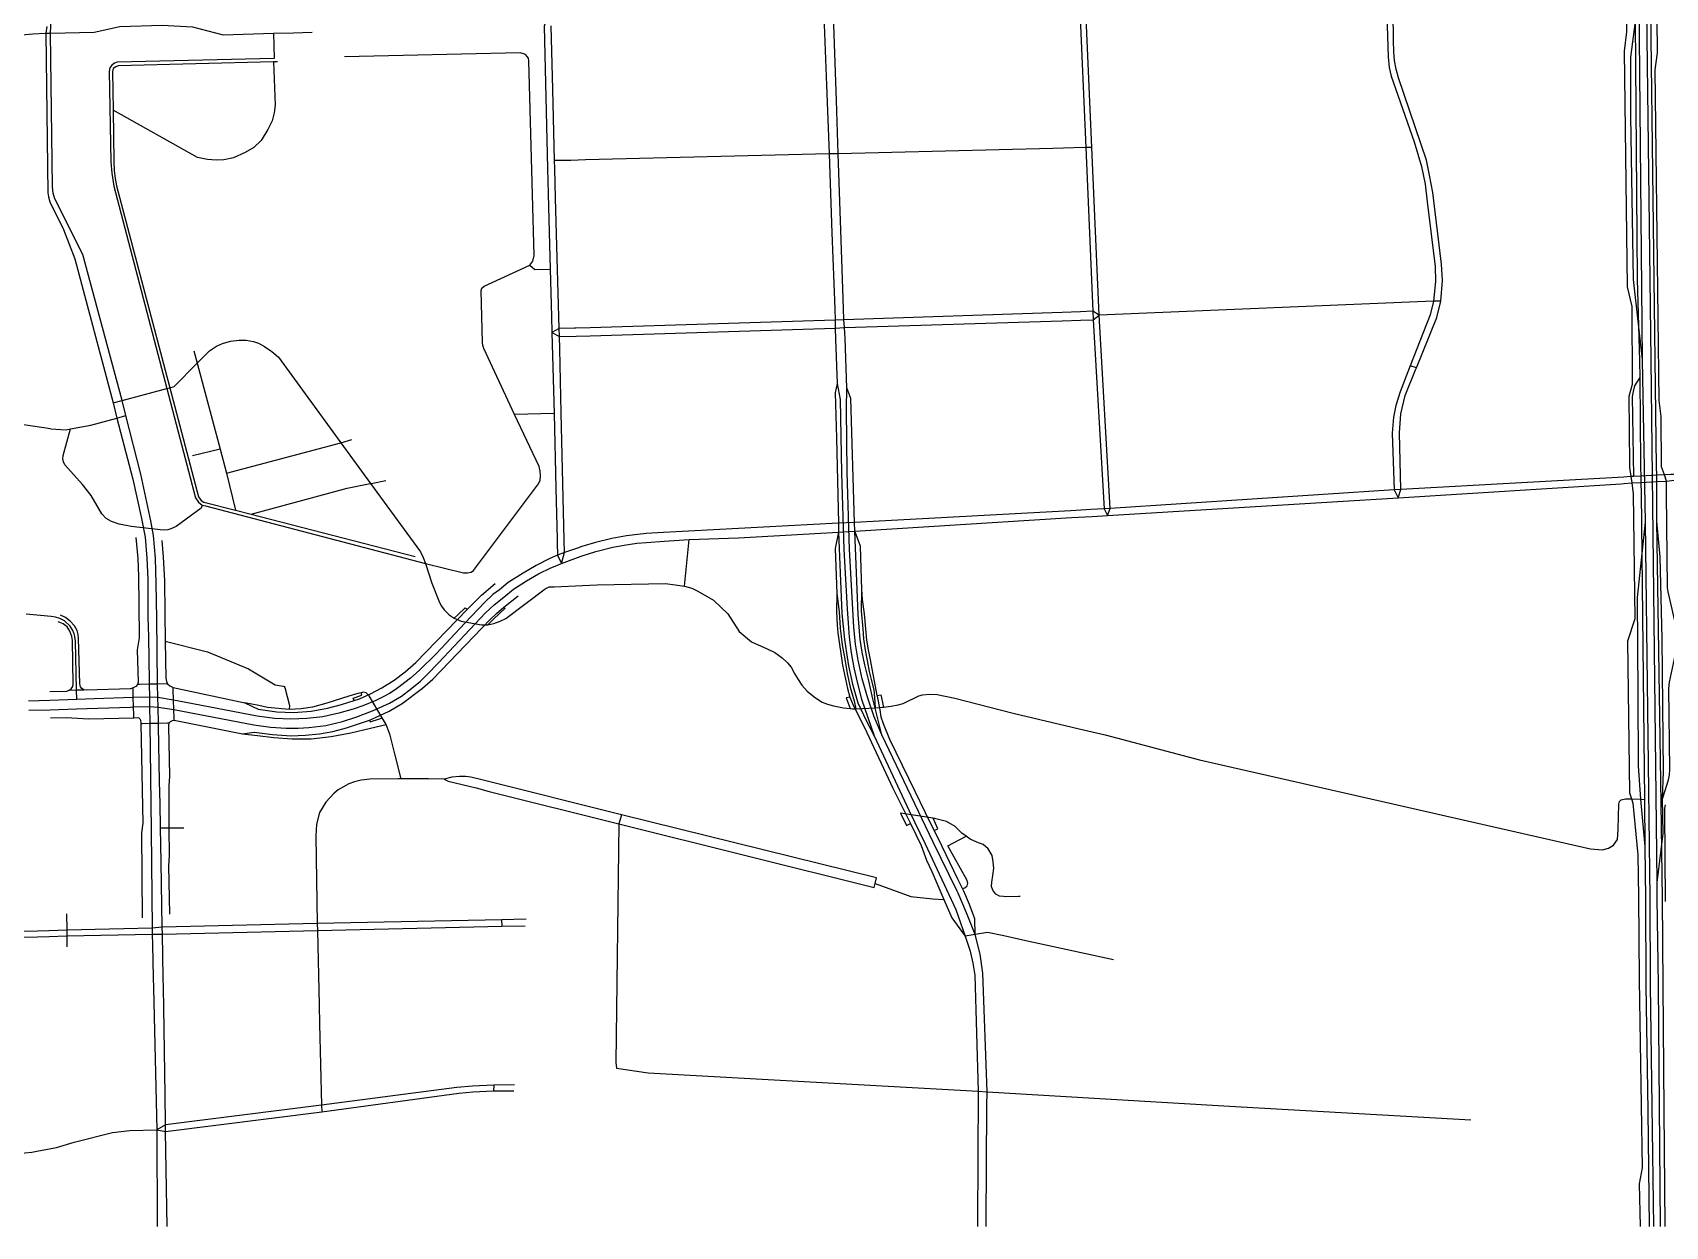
# Model space of a CAD drawing. Header units: inches. Extents: x 13438770 to 13446250, y 3670993 to 3675493.
# Drawn here: x 13440654 to 13443629, y 3670993 to 3673168 of the extents above; entities that cross this region are included whole.
import ezdxf

# ---------------------------------------------------------------- set-up
doc = ezdxf.new("R2010")
doc.units = ezdxf.units.IN
doc.header["$MEASUREMENT"] = 0

msp = doc.modelspace()

# ---------------------------------------------------------------- linework, layer by layer
for points in [[(13443403, 3675493.4), (13443461, 3675114), (13443518.5, 3674754.4), (13443540.5, 3674619.9), (13443554, 3674520.5), (13443558.6, 3674482), (13443563, 3674426.8), (13443565.8, 3674369.6), (13443567.5, 3674297.6), (13443570.9, 3674044), (13443579.3, 3673356.1), (13443586.8, 3672572.3), (13443592.2, 3672276.4), (13443600.6, 3671591.5), (13443601.5, 3671432.6), (13443607.1, 3670993.4)], [(13443620.4, 3670993.4), (13443616.3, 3671433.7), (13443613.9, 3671590.7), (13443614.1, 3671620.2), (13443603, 3672571.7), (13443593.6, 3673355.9), (13443587.3, 3673902.5), (13443585.5, 3674044.6), (13443582.7, 3674299.8), (13443580.9, 3674370.1), (13443577.6, 3674428), (13443573.2, 3674483.2), (13443568.7, 3674522), (13443554.4, 3674621.4), (13443486.7, 3675053.6), (13443418.3, 3675493.4)], [(13443556.3, 3673324.8), (13443556.4, 3673322), (13443556.8, 3673300.2), (13443557.2, 3673283.5), (13443557.3, 3673260.7), (13443558.4, 3673170), (13443554.2, 3673134.5), (13443559.7, 3672705.6), (13443567.7, 3672669.3), (13443568.5, 3672527.1), (13443562.6, 3672505.6), (13443563.8, 3672381.7), (13443563.9, 3672376.3), (13443565.8, 3672359.5), (13443567.8, 3672347.9), (13443570.4, 3672328.1), (13443573.1, 3672100.4), (13443560.2, 3672059.8), (13443563.8, 3671783.4), (13443567.3, 3671772.1), (13443570, 3671764.5), (13443578.9, 3671670.4), (13443579.9, 3671593.6)], [(13443631.1, 3672351.5), (13443627.3, 3672362.7), (13443622.1, 3672377.5), (13443621.3, 3672468.8), (13443617.6, 3672498.3), (13443610.4, 3673100.6), (13443614.4, 3673131.9), (13443613.2, 3673256.9), (13443613.3, 3673262.1), (13443613.2, 3673286.5), (13443613.3, 3673303.6), (13443614, 3673323.4), (13443614.1, 3673327.9)], [(13443572.6, 3673301.1), (13443573, 3673284.6), (13443573.2, 3673262), (13443573.7, 3673188.9), (13443577.8, 3672719.5), (13443581.9, 3672570.6), (13443582.2, 3672539.9)], [(13443613.5, 3672350.9), (13443613.2, 3672361.9), (13443613, 3672377.4), (13443602.2, 3673257.2), (13443602.2, 3673262.8), (13443601.9, 3673285.9)], [(13442559.1, 3673268.1), (13442560.6, 3673238.2), (13442561.4, 3673222.7), (13442572.9, 3672959), (13442585.9, 3672661), (13442586.7, 3672645.1), (13442606.7, 3672301), (13442612.4, 3672288.4)], [(13442612.4, 3672288.4), (13442617.6, 3672301.5), (13442597.6, 3672653.5), (13442584.2, 3672959.3), (13442572.7, 3673223.5), (13442571.4, 3673239), (13442570.1, 3673268.6)], [(13443120, 3673256.4), (13443124.2, 3673124.4), (13443126, 3673104.7), (13443129.2, 3673088.9), (13443171.4, 3672969.7), (13443184.9, 3672924.9), (13443191.1, 3672892.7), (13443195, 3672860.1), (13443209.4, 3672742.5), (13443210.5, 3672715.3), (13443206.4, 3672679.1), (13443200.6, 3672654.6), (13443164.3, 3672561.4), (13443163.1, 3672558.2), (13443145.8, 3672513.8), (13443137.7, 3672489), (13443133.8, 3672467.8), (13443131.5, 3672438.5), (13443134.8, 3672335.3), (13443142.4, 3672320.7)], [(13443133.7, 3673154), (13443132.5, 3673257.9)], [(13440686.7, 3673167.8), (13440687.4, 3673179.5), (13440688.4, 3673198.6)], [(13441592.1, 3673196.6), (13441586.2, 3673180.3), (13441592.1, 3672920.9), (13441593.4, 3672874.7)], [(13442095.8, 3673199.1), (13442100.6, 3673073)], [(13442118.6, 3673044.8), (13442113.2, 3673199.9)], [(13440654.6, 3673166.1), (13440678.1, 3673167.3), (13440686.7, 3673167.8)], [(13440680, 3673179.7), (13440678.1, 3673167.3), (13440682, 3672876.8), (13440683.1, 3672869.2), (13440685.5, 3672860.2), (13440710.3, 3672810.1), (13440731.2, 3672756.3), (13440800.9, 3672494.1), (13440807.4, 3672466.3), (13440836.8, 3672354.8), (13440852.8, 3672283.3)], [(13440686.7, 3673167.8), (13440766.5, 3673169.5), (13440813, 3673179.7), (13440890.5, 3673181.9), (13440945.3, 3673179.1), (13441001.6, 3673164.8), (13441093.3, 3673167.8), (13441129.6, 3673168.4), (13441163.6, 3673169.2)], [(13440869.3, 3672279), (13440851.4, 3672364.1), (13440824.2, 3672470.6), (13440817.2, 3672498.3), (13440745.4, 3672764.1), (13440694.8, 3672865.8), (13440691.9, 3672876.2), (13440690.3, 3672887.6), (13440686.7, 3673167.8)], [(13441093.3, 3673167.8), (13441094.2, 3673121.2), (13440808.5, 3673114.5), (13440803.4, 3673112.7), (13440798.7, 3673109.2), (13440795, 3673104.6), (13440793.6, 3673098.2), (13440797, 3672933.2), (13440798.3, 3672912.3), (13440802, 3672888.8), (13440898.5, 3672519.8), (13440919.2, 3672441.1), (13440951.1, 3672321.1), (13440956.2, 3672312.7), (13440963.1, 3672307.7), (13440969.4, 3672306.2), (13441370.3, 3672201.4), (13441439.3, 3672184.3), (13441446.6, 3672184), (13441453.2, 3672185.5), (13441457.5, 3672188.7), (13441575.9, 3672346.2), (13441578.7, 3672352.8), (13441579.3, 3672361.1), (13441578.7, 3672369.4), (13441577, 3672377.7), (13441532.1, 3672472.6), (13441476.3, 3672593.1), (13441474.6, 3672598.4), (13441474.1, 3672604.1), (13441471.4, 3672698.4), (13441472.8, 3672703), (13441476.7, 3672706.5), (13441559.9, 3672745), (13441565.8, 3672752.1), (13441568.1, 3672762.4), (13441558.6, 3673117.2), (13441557.4, 3673122), (13441555.4, 3673125.2), (13441552.3, 3673128.4), (13441548.6, 3673130.2), (13441542.7, 3673131.6), (13441222.2, 3673124.5)], [(13441601.8, 3673065), (13441599, 3673180.7)], [(13443573.7, 3673188.9), (13443565.2, 3673124.1), (13443565.2, 3673016.5)], [(13440621.6, 3673163.2), (13440654.6, 3673166.1)], [(13443146.8, 3672336.2), (13443144.8, 3672439.3), (13443147.3, 3672474), (13443155, 3672507.3), (13443173.9, 3672553.9), (13443175.3, 3672557.5), (13443212.7, 3672649.5), (13443219.7, 3672679.2), (13443223.2, 3672716.7), (13443221, 3672746.7), (13443205.3, 3672877.3), (13443199.2, 3672908.6), (13443193.6, 3672935.9), (13443142.8, 3673086.4), (13443138.6, 3673101.9), (13443135.5, 3673118), (13443134.1, 3673133.8), (13443133.7, 3673154)], [(13441100.2, 3673115.1), (13441093.3, 3673115.1), (13440810.2, 3673108.2), (13440805.6, 3673106.5), (13440800.9, 3673103.1), (13440799.6, 3673097.9), (13440800.8, 3673027.1), (13440802.3, 3672933.6), (13440802.9, 3672917.6), (13440804.7, 3672903), (13440807.2, 3672889.2), (13440904.3, 3672521.4), (13440956.7, 3672322.7), (13440961.2, 3672316.2), (13440966.1, 3672312.9), (13441023.8, 3672298.1), (13441052.5, 3672290.8), (13441351.3, 3672214.2)], [(13441093.3, 3673115.1), (13441096.1, 3673036.5), (13441094.6, 3673022.4), (13441090.9, 3673008.1), (13441083, 3672992), (13441070.9, 3672972), (13441057.3, 3672959.4), (13441041.7, 3672950.2), (13441020.3, 3672940.6), (13441002.9, 3672936.6), (13440988.9, 3672935.9), (13440972.7, 3672937.4), (13440954.6, 3672941), (13440800.8, 3673027.1)], [(13441605, 3672935.3), (13441601.8, 3673065)], [(13442100.6, 3673073), (13442105.4, 3672947.5), (13442110.6, 3672803.9)], [(13442126.8, 3672808.6), (13442122, 3672947.9), (13442118.6, 3673044.8)], [(13443565.2, 3673016.5), (13443570.5, 3672718.8), (13443586.8, 3672572.3)], [(13442552, 3672958.5), (13442513.2, 3672957.6)], [(13442584.2, 3672959.3), (13442572.9, 3672959), (13442552, 3672958.5)], [(13441634.7, 3672935.8), (13441605, 3672935.3)], [(13441606.9, 3672867.1), (13441605.4, 3672920.9), (13441605, 3672935.3)], [(13441661.6, 3672936.5), (13441634.7, 3672935.8)], [(13442513.2, 3672957.6), (13442122, 3672947.9), (13442105.4, 3672947.5), (13441661.6, 3672936.5)], [(13441593.4, 3672874.7), (13441596, 3672781.7)], [(13441610, 3672757.9), (13441606.9, 3672867.1)], [(13441596, 3672781.7), (13441597.3, 3672737.8)], [(13442110.6, 3672803.9), (13442115.7, 3672665), (13442116.4, 3672644.7)], [(13442133.6, 3672631.1), (13442132.4, 3672645.1), (13442131.8, 3672665.6), (13442126.8, 3672808.6)], [(13441614, 3672614.7), (13441613.6, 3672629.5), (13441610, 3672757.9)], [(13441559.9, 3672745), (13441569.4, 3672737.2), (13441597.3, 3672737.8)], [(13441597.3, 3672737.8), (13441599.7, 3672651.1), (13441600.5, 3672622.2)], [(13442597.6, 3672653.5), (13442585.9, 3672661), (13442563.6, 3672660)], [(13443219.7, 3672679.2), (13443206.4, 3672679.1), (13442597.6, 3672653.5)], [(13442530, 3672658.7), (13442132.4, 3672645.1), (13442116.4, 3672644.7), (13441669.9, 3672630.7)], [(13441670.3, 3672615.9), (13442116.7, 3672630), (13442133.6, 3672631.1), (13442530.2, 3672643.1)], [(13442116.4, 3672644.7), (13442116.7, 3672630), (13442117.2, 3672609.8), (13442120.1, 3672529.2)], [(13442137.7, 3672521.4), (13442134.4, 3672611.4), (13442133.6, 3672631.1)], [(13442563.6, 3672660), (13442530, 3672658.7)], [(13442530.2, 3672643.1), (13442563.7, 3672644.3)], [(13442563.7, 3672644.3), (13442586.7, 3672645.1), (13442597.6, 3672653.5)], [(13440800.9, 3672494.1), (13440817.2, 3672498.3), (13440898.5, 3672519.8), (13440904.3, 3672521.4), (13440912.3, 3672523.5), (13440954.1, 3672566.2), (13440976.4, 3672589), (13440989, 3672597.3), (13441000.2, 3672602.3), (13441014.7, 3672606.2), (13441030, 3672608), (13441043.1, 3672607.9), (13441056.5, 3672605.9), (13441065.7, 3672602.6), (13441076.9, 3672596.5), (13441089.9, 3672587.8), (13441101.9, 3672577.4), (13441216, 3672421.1), (13441270.1, 3672347), (13441361.1, 3672222.5), (13441365.5, 3672212.2), (13441370.3, 3672201.4), (13441381.8, 3672165.1), (13441395.3, 3672130.4), (13441399.2, 3672123.4), (13441404, 3672116.5), (13441413.3, 3672107.4), (13441422.3, 3672101.4), (13441435.1, 3672096.2), (13441472, 3672089.7), (13441483.5, 3672089.7), (13441494.8, 3672091.7), (13441506.2, 3672095.9), (13441516.1, 3672100.7), (13441587.9, 3672155.1), (13441595.4, 3672158.4), (13441604.6, 3672158.9), (13441656.3, 3672161.3)], [(13441643.9, 3672630.2), (13441641.3, 3672630.1), (13441613.6, 3672629.5), (13441600.5, 3672622.2)], [(13441600.5, 3672622.2), (13441604.2, 3672474.8)], [(13441600.5, 3672622.2), (13441614, 3672614.7), (13441644.6, 3672615.3)], [(13441617.2, 3672475.7), (13441614.5, 3672592.1), (13441614, 3672614.7)], [(13441669.9, 3672630.7), (13441643.9, 3672630.2)], [(13441644.6, 3672615.3), (13441670.3, 3672615.9)], [(13440948, 3672588.5), (13440954.1, 3672566.2), (13440995.8, 3672409.3), (13441007.5, 3672365.6), (13441023.8, 3672298.1)], [(13443175.3, 3672557.5), (13443164.3, 3672561.4)], [(13442120.1, 3672529.2), (13442116.5, 3672511.9), (13442118.6, 3672429.6)], [(13442120.1, 3672529.2), (13442125.7, 3672499.8), (13442127.8, 3672366.4)], [(13442138, 3672367.6), (13442136.8, 3672482.5), (13442137.7, 3672521.4)], [(13442152.4, 3672259.9), (13442151.7, 3672275.8), (13442144.8, 3672501.9), (13442137.7, 3672521.4)], [(13443582.2, 3672539.9), (13443573, 3672525), (13443570.2, 3672514.8), (13443568.4, 3672505.7), (13443571.1, 3672360)], [(13443582.2, 3672539.9), (13443583.9, 3672382.1), (13443583.9, 3672375.9), (13443584.1, 3672360.5), (13443584.6, 3672348.9), (13443584.8, 3672328.6), (13443591.1, 3671771.4), (13443591.6, 3671685.6), (13443592.7, 3671590)], [(13440686.9, 3672446.8), (13440625.3, 3672455.6)], [(13440686.9, 3672446.8), (13440715.4, 3672444.6), (13440723.4, 3672446.8), (13440760.1, 3672453), (13440807.4, 3672466.3), (13440824.2, 3672470.6)], [(13441604.2, 3672474.8), (13441532.1, 3672472.6)], [(13441604.2, 3672474.8), (13441607.6, 3672338.4)], [(13441618, 3672201.2), (13441623.2, 3672221.3), (13441622.7, 3672244.3), (13441617.2, 3672475.7)], [(13440963.1, 3672307.7), (13440961.1, 3672302.2), (13440915.7, 3672268.4), (13440906.2, 3672264.5), (13440900.3, 3672262.6), (13440891.9, 3672262), (13440833.9, 3672268.9), (13440812.2, 3672272.9), (13440798.1, 3672277.5), (13440788.4, 3672283.5), (13440780.1, 3672291.9), (13440760.8, 3672325), (13440744.9, 3672345.4), (13440713.2, 3672381), (13440710.4, 3672386.7), (13440709.5, 3672392.2), (13440709.8, 3672397.9), (13440723.4, 3672446.8)], [(13441007.5, 3672365.6), (13441216, 3672421.1), (13441235.7, 3672427.1)], [(13442118.6, 3672429.6), (13442122.4, 3672274.8)], [(13440995.8, 3672409.3), (13440945.6, 3672397.1)], [(13442127.8, 3672366.4), (13442132.3, 3672227), (13442138.2, 3672118.4), (13442140.2, 3672092.7), (13442142.2, 3672067), (13442145.7, 3672038.7), (13442150.6, 3672010.9), (13442157.2, 3671982.8), (13442164.7, 3671954.2), (13442187.2, 3671887.2)], [(13442201.7, 3671889), (13442187.2, 3671922), (13442176, 3671955.6), (13442165.9, 3671991.1), (13442158.5, 3672025), (13442153.5, 3672054.2), (13442150.2, 3672085.1), (13442142.7, 3672226.8), (13442138, 3672367.6)], [(13444113.3, 3672387.9), (13443643.9, 3672363.5), (13443639, 3672363.3), (13443627.3, 3672362.7), (13443613.2, 3672361.9)], [(13443613.5, 3672350.9), (13443631.1, 3672351.5), (13443640.2, 3672352.2), (13444107.6, 3672376.1), (13444120.9, 3672376.5)], [(13441052.5, 3672290.8), (13441227.2, 3672338.2), (13441266.1, 3672346.2)], [(13441266.1, 3672346.2), (13441270.1, 3672347), (13441274.2, 3672347.8)], [(13441274.2, 3672347.8), (13441298, 3672352.6)], [(13441607.6, 3672338.4), (13441609.9, 3672245.7), (13441610, 3672238.6), (13441610.6, 3672216.1)], [(13443146.8, 3672336.2), (13443134.8, 3672335.3), (13442617.6, 3672301.5), (13442606.7, 3672301), (13442582.5, 3672299.5)], [(13443142.4, 3672320.7), (13443548.5, 3672346.6), (13443554, 3672347), (13443567.8, 3672347.9), (13443584.6, 3672348.9), (13443613.5, 3672350.9)], [(13443142.4, 3672320.7), (13443146.8, 3672336.2)], [(13443571.1, 3672360), (13443565.8, 3672359.5), (13443553.2, 3672358.8), (13443146.8, 3672336.2)], [(13443613.2, 3672361.9), (13443584.1, 3672360.5), (13443571.1, 3672360)], [(13443624, 3671590.1), (13443621.4, 3671764.2), (13443613.6, 3672278.4), (13443613.5, 3672323.8), (13443613.5, 3672328.7), (13443613.5, 3672350.9)], [(13443621.4, 3671764.2), (13443634.5, 3671807.2), (13443636.3, 3671816.3), (13443636.9, 3671825.9), (13443635.2, 3671973.3), (13443636.7, 3671985), (13443649.2, 3672044.5), (13443650.7, 3672058.6), (13443650.6, 3672070.3), (13443650.1, 3672080.7), (13443634, 3672149.7), (13443633.2, 3672156.8), (13443631.3, 3672328.9), (13443631.1, 3672351.5)], [(13442584.6, 3672286.9), (13442612.4, 3672288.4), (13443142.4, 3672320.7)], [(13440852.8, 3672283.3), (13440859, 3672248.9), (13440862.5, 3672210.9), (13440863.9, 3672172.6), (13440864.4, 3672104.2)], [(13440880.5, 3672101.5), (13440879.2, 3672164.1), (13440878.1, 3672211.2), (13440874.5, 3672252.5), (13440869.3, 3672279)], [(13442122.4, 3672274.8), (13441803.5, 3672257.8), (13441771.8, 3672255.8), (13441736.4, 3672251.6), (13441709.8, 3672246.9), (13441679.5, 3672239.2)], [(13442546.1, 3672297.2), (13442151.7, 3672275.8), (13442122.4, 3672274.8)], [(13442122.4, 3672274.8), (13442122.8, 3672258.3), (13442128.5, 3672110)], [(13442122.8, 3672258.3), (13442152.4, 3672259.9), (13442547, 3672285.3)], [(13442582.5, 3672299.5), (13442546.1, 3672297.2)], [(13442547, 3672285.3), (13442584.6, 3672286.9)], [(13443592.2, 3672276.4), (13443577.4, 3672139.2), (13443579, 3671962.3)], [(13443623, 3672063.9), (13443619.4, 3672213.3), (13443613.6, 3672278.4)], [(13440842, 3672248.3), (13440846.1, 3672210.2), (13440847.4, 3672177.4), (13440848, 3672127.1)], [(13441680.1, 3672222.9), (13441711.6, 3672231.2), (13441731.7, 3672234.9), (13441754.9, 3672238.2), (13441772.6, 3672239.7), (13441804.7, 3672241.9), (13441850.6, 3672244.8), (13441940.3, 3672248.2), (13442122.8, 3672258.3)], [(13441842.2, 3672160.1), (13441850.6, 3672244.8)], [(13442122.8, 3672258.3), (13442116.4, 3672228.4), (13442119.2, 3672146.6), (13442119, 3672113.1), (13442119.8, 3672089.4), (13442121.3, 3672075.1), (13442129.7, 3672016.2)], [(13442180.5, 3672025.5), (13442177.2, 3672043.7), (13442174.4, 3672061.7), (13442172, 3672082.2), (13442169.7, 3672109.5), (13442166.4, 3672135.3), (13442165, 3672153.6), (13442163.8, 3672192), (13442162.6, 3672233), (13442152.4, 3672259.9)], [(13442158.2, 3672108.4), (13442152.4, 3672259.9)], [(13440889.5, 3672243.1), (13440892.3, 3672212.8), (13440894.3, 3672170.2), (13440895.3, 3672110.7)], [(13441610.6, 3672216.1), (13441596.5, 3672210.1), (13441571.6, 3672197.5), (13441547.8, 3672183.8)], [(13441623.2, 3672221.3), (13441610.6, 3672216.1)], [(13441610.6, 3672216.1), (13441618, 3672201.2)], [(13441618, 3672201.2), (13441646.7, 3672212), (13441655.3, 3672215.3)], [(13441654.8, 3672231.9), (13441652.9, 3672231.3), (13441648.8, 3672230), (13441636.1, 3672225.8), (13441623.2, 3672221.3)], [(13441679.5, 3672239.2), (13441654.8, 3672231.9)], [(13441655.3, 3672215.3), (13441680.1, 3672222.9)], [(13441553.9, 3672169.9), (13441575.8, 3672182.3), (13441598.6, 3672193.2), (13441603.2, 3672195.1), (13441618, 3672201.2)], [(13441249.5, 3671954.8), (13441270.1, 3671963.5), (13441290.5, 3671974.7), (13441313.1, 3671988.9), (13441333.2, 3672003.7), (13441352.5, 3672020.8), (13441445.8, 3672117.2), (13441472.3, 3672143.5), (13441497.2, 3672164.5)], [(13441547.8, 3672183.8), (13441520.7, 3672166.5), (13441504.6, 3672153.5)], [(13441530.5, 3672154.2), (13441553.9, 3672169.9)], [(13441656.3, 3672161.3), (13441682.9, 3672162.1)], [(13441682.9, 3672162.1), (13441807.2, 3672164.6), (13441824.8, 3672162.5), (13441842.2, 3672160.1), (13441855.5, 3672156.3), (13441866, 3672150.9), (13441894.7, 3672134.1), (13441921, 3672109.3), (13441941.8, 3672077.1), (13441963.9, 3672058.6), (13441992.6, 3672045.8), (13442006.6, 3672039.1), (13442019.6, 3672029.3), (13442029.7, 3672020.2), (13442036.2, 3672012.3), (13442042.7, 3671999.7), (13442048.8, 3671989.6), (13442055.9, 3671979.6), (13442065.4, 3671968.8), (13442078.3, 3671958.1), (13442086.2, 3671952.9), (13442092.8, 3671948.7), (13442102.7, 3671944.7), (13442113.5, 3671942.1), (13442131.4, 3671938.4), (13442143.6, 3671936.8), (13442147.8, 3671936.2), (13442154.1, 3671936.5), (13442190.2, 3671938.5), (13442201.9, 3671939.2), (13442204.7, 3671939.5), (13442218.5, 3671941.2), (13442231.5, 3671943.6), (13442240.3, 3671946.4), (13442268.8, 3671960.1), (13442275.5, 3671961.7), (13442288.1, 3671962.9), (13442302.2, 3671962.5), (13442334.6, 3671956.1), (13442440.6, 3671928.4), (13442560.9, 3671900)], [(13440848, 3672127.1), (13440848.6, 3672065.5), (13440844.7, 3672044), (13440846.7, 3671985.1), (13440845.5, 3671980.9), (13440842, 3671976.9), (13440837.2, 3671974.4), (13440832.5, 3671973), (13440751.6, 3671970.4), (13440747.5, 3671971.3), (13440744.1, 3671973.5), (13440741.6, 3671976.4), (13440740.6, 3671978.9), (13440740, 3671982.4), (13440738, 3672064.6), (13440737.1, 3672071.8), (13440735.2, 3672079.3), (13440730.3, 3672087.8), (13440722.7, 3672096.4), (13440714.1, 3672103), (13440705.2, 3672106.9)], [(13441504.6, 3672153.5), (13441492.9, 3672144.5), (13441478.3, 3672131), (13441441.4, 3672092.6), (13441389.4, 3672036.5), (13441358.6, 3672006.5), (13441342.5, 3671992), (13441324.3, 3671978), (13441314.9, 3671971.3), (13441304.3, 3671964.6), (13441292.9, 3671958.2), (13441279.6, 3671951.7), (13441255.6, 3671942)], [(13441273.7, 3671932.5), (13441304.3, 3671946.6), (13441326.3, 3671959.7), (13441345.3, 3671973.9), (13441360.9, 3671987), (13441373.3, 3671998.8), (13441393.9, 3672020.1), (13441479.3, 3672111.4), (13441495.4, 3672126.1), (13441512.7, 3672140.1), (13441530.5, 3672154.2)], [(13441279, 3671920.4), (13441303.9, 3671932.1), (13441327.8, 3671946), (13441364.6, 3671973.9), (13441383.6, 3671990.3), (13441488.1, 3672099.4), (13441499.2, 3672110.2), (13441512.6, 3672121.9), (13441538.6, 3672142.3)], [(13442119.2, 3672146.6), (13442124, 3672113.1), (13442125.5, 3672083.1), (13442129.1, 3672053.3), (13442133.8, 3672026.8), (13442138.2, 3672001), (13442143.6, 3671975.7), (13442150.8, 3671951), (13442154.1, 3671936.5)], [(13442190.2, 3671938.5), (13442188.8, 3671957.1), (13442187.3, 3671970.7), (13442182.6, 3671989.6), (13442179.1, 3672004.7), (13442175.1, 3672024.6), (13442171.6, 3672043.3), (13442168.9, 3672064.1), (13442167.2, 3672082), (13442164.6, 3672115), (13442165, 3672153.6)], [(13440703.6, 3672101.2), (13440695.6, 3672103.6), (13440688.1, 3672104.8), (13440642.7, 3672108.6)], [(13440734.5, 3671953.5), (13440734.2, 3671970.7), (13440732.3, 3672059.7), (13440731.4, 3672068.2), (13440730.1, 3672073.1), (13440727.7, 3672079), (13440722.7, 3672086.8), (13440712.1, 3672096.5), (13440703.6, 3672101.2)], [(13440864.4, 3672104.2), (13440865.1, 3672067.3)], [(13440883.1, 3671939.4), (13440882.5, 3671957.1), (13440881.9, 3671981.6), (13440880.5, 3672101.5)], [(13440895.3, 3672110.7), (13440896, 3672059.7), (13440896.8, 3671992.2), (13440898.1, 3671986.3), (13440900.2, 3671982), (13440904.2, 3671978.2), (13440910.3, 3671975.3), (13441041.1, 3671947.4)], [(13441422.3, 3672101.4), (13441429.1, 3672107.9)], [(13441429.1, 3672107.9), (13441442.6, 3672120.6)], [(13441442.6, 3672120.6), (13441444.1, 3672119), (13441445.8, 3672117.2)], [(13441494.4, 3672100.5), (13441483.5, 3672089.7)], [(13441514.8, 3672119.5), (13441494.4, 3672100.5)], [(13441512.6, 3672121.9), (13441513.8, 3672120.6), (13441514.8, 3672119.5)], [(13442128.5, 3672110), (13442133.3, 3672062.8), (13442136.8, 3672038.5), (13442140.6, 3672014.8), (13442148, 3671981.2), (13442158, 3671947.2), (13442172.8, 3671915.3), (13442187.2, 3671887.2)], [(13442201.7, 3671889), (13442185, 3671954.9), (13442177.7, 3671987.2), (13442170.3, 3672016.8), (13442165.6, 3672039.5), (13442162.1, 3672062.7), (13442158.2, 3672108.4)], [(13440685.6, 3671967.7), (13440716.3, 3671968.8), (13440721, 3671970.1), (13440724.5, 3671973.1), (13440727.2, 3671977.2), (13440728.3, 3671981.2), (13440726.6, 3672060.7), (13440725.5, 3672068), (13440722.2, 3672078.1), (13440716.9, 3672085.7), (13440709.8, 3672091.3), (13440700.9, 3672095.2)], [(13440865.1, 3672067.3), (13440866.7, 3671986.9), (13440866.8, 3671981.3), (13440867.2, 3671957.7)], [(13440896, 3672059.7), (13440973, 3672040), (13441047.5, 3672009.2), (13441096.1, 3671980), (13441111, 3671977.9), (13441112.7, 3671976.9), (13441113.6, 3671975.4), (13441122.2, 3671942.4), (13441121.9, 3671935.1)], [(13443614.1, 3671620.2), (13443625, 3671709.2), (13443623.9, 3671772.7), (13443625.6, 3671821.5), (13443623, 3672063.9)], [(13442129.7, 3672016.2), (13442138.9, 3671973.5), (13442143.1, 3671957.9), (13442148.2, 3671945.9), (13442174.1, 3671893.5), (13442221.3, 3671792.1), (13442253.4, 3671727.3), (13442273.3, 3671687.2)], [(13442303.9, 3671700.6), (13442297, 3671714.5), (13442281.2, 3671746.7), (13442262.3, 3671785.9), (13442216.1, 3671880.8), (13442204.2, 3671909.1), (13442200.4, 3671921.3), (13442198.2, 3671934.3), (13442193.3, 3671959.3), (13442193, 3671960.8), (13442180.5, 3672025.5)], [(13440900.2, 3671982), (13440898.1, 3671982), (13440881.9, 3671981.6), (13440866.8, 3671981.3), (13440848.9, 3671980.9), (13440845.5, 3671980.9)], [(13440685.5, 3671951.4), (13440647, 3671950.4)], [(13440766.3, 3671954.5), (13440734.5, 3671953.5), (13440685.5, 3671951.4)], [(13440721, 3671970.1), (13440734.2, 3671970.7), (13440747.5, 3671971.3)], [(13440867.2, 3671957.7), (13440837.6, 3671956.9), (13440766.3, 3671954.5)], [(13440838.5, 3671920.1), (13440838.4, 3671924.7), (13440838, 3671939.9), (13440837.6, 3671956.9), (13440837.2, 3671971.3), (13440837.2, 3671974.4)], [(13440867.2, 3671957.7), (13440867.4, 3671940.7), (13440867.8, 3671910.1), (13440870, 3671714.9)], [(13440882.5, 3671957.1), (13440867.2, 3671957.7)], [(13441063.4, 3671923.3), (13440917.5, 3671951), (13440911, 3671952.1), (13440882.5, 3671957.1)], [(13440912, 3671915.8), (13440911.9, 3671919.1), (13440911.4, 3671934.9), (13440911, 3671952.1), (13440910.4, 3671971.4), (13440910.3, 3671975.3)], [(13441325.8, 3671808.6), (13441314.7, 3671851.7), (13441305.4, 3671888.2), (13441298.3, 3671908.1), (13441291.3, 3671919.8), (13441267.1, 3671960), (13441261.8, 3671965.6), (13441256.4, 3671966.7), (13441252.6, 3671965.8), (13441246.8, 3671964.6), (13441230.1, 3671959.2), (13441190, 3671946.5), (13441164.1, 3671939.7), (13441143.2, 3671936.2), (13441121.9, 3671935.1), (13441082.4, 3671939), (13441066.3, 3671942.2), (13441041.1, 3671947.4)], [(13441041.1, 3671947.4), (13441065.1, 3671935.9), (13441098.9, 3671930.9), (13441129.5, 3671929.7), (13441161.9, 3671932.3), (13441191.4, 3671937.3), (13441217.1, 3671944.4), (13441240.1, 3671951.7), (13441249.5, 3671954.8)], [(13441238.1, 3671956), (13441253.8, 3671961.4)], [(13441240.1, 3671951.7), (13441238.1, 3671956)], [(13441253.8, 3671961.4), (13441252.6, 3671965.8)], [(13442143.1, 3671957.9), (13442136.7, 3671956.4), (13442143.6, 3671936.8)], [(13442193, 3671960.8), (13442199.5, 3671961.8), (13442204.7, 3671939.5)], [(13443579, 3671962.3), (13443579.7, 3671832.4), (13443583.8, 3671772), (13443591.6, 3671685.6)], [(13440647.5, 3671933.8), (13440686.4, 3671934.5)], [(13440686.4, 3671934.5), (13440734.3, 3671936.3)], [(13440686.8, 3671919.7), (13440715.3, 3671920.3), (13440756.8, 3671918), (13440838.5, 3671920.1), (13440845.7, 3671920.3), (13440847.7, 3671919.7), (13440849.6, 3671918.1), (13440851, 3671915.6), (13440851.1, 3671909.9), (13440854.8, 3671728), (13440852.6, 3671710.3), (13440854, 3671555.8)], [(13440734.3, 3671936.3), (13440832.2, 3671939.7), (13440838, 3671939.9), (13440867.4, 3671940.7)], [(13440867.4, 3671940.7), (13440883.1, 3671939.4)], [(13440885.6, 3671804), (13440883.7, 3671904.6), (13440883.6, 3671910.3), (13440883.1, 3671939.4)], [(13440883.1, 3671939.4), (13440911.4, 3671934.9), (13441057.1, 3671907.4)], [(13441036.8, 3671891.1), (13441058, 3671894.1), (13441091.4, 3671889.4), (13441125.1, 3671887.3), (13441150.7, 3671888.2), (13441177.2, 3671890.7), (13441200.9, 3671895), (13441225.9, 3671901.5), (13441268.1, 3671915.8), (13441279, 3671920.4)], [(13441057.1, 3671907.4), (13441087.6, 3671903.2), (13441116, 3671900.9), (13441137.8, 3671901.1), (13441157.6, 3671902.3), (13441188.5, 3671906), (13441218.6, 3671913.2), (13441243, 3671921.1), (13441273.7, 3671932.5)], [(13441255.6, 3671942), (13441238.3, 3671935.6), (13441211.9, 3671928.3), (13441182.9, 3671921.6), (13441154, 3671918.6), (13441124.6, 3671917.7), (13441095, 3671919), (13441063.4, 3671923.3)], [(13441269.5, 3671912.4), (13441286.1, 3671918.3)], [(13441286.1, 3671918.3), (13441291.3, 3671919.8)], [(13440851.1, 3671909.9), (13440854.4, 3671909.9), (13440867.8, 3671910.1), (13440883.6, 3671910.3), (13440900, 3671910.6), (13440903.1, 3671910.6)], [(13440904, 3671562.2), (13440902.1, 3671650), (13440903.6, 3671668.6), (13440903.3, 3671719.5), (13440902.9, 3671795.9), (13440904, 3671813.9), (13440902.2, 3671905.5), (13440903.1, 3671910.6), (13440905.3, 3671913.5), (13440909, 3671915.2), (13440912, 3671915.8), (13441036.8, 3671891.1)], [(13441036.8, 3671891.1), (13441064.1, 3671887.7), (13441093.4, 3671884), (13441127.2, 3671881.8), (13441162, 3671881.5), (13441198.2, 3671885.7), (13441233.7, 3671892.8), (13441269.6, 3671901), (13441298.3, 3671908.1)], [(13441268.1, 3671915.8), (13441269.5, 3671912.4)], [(13442187.2, 3671887.2), (13442251.1, 3671750.5), (13442280.7, 3671690.2)], [(13442294.9, 3671693.7), (13442201.7, 3671889)], [(13442560.9, 3671900), (13442608.3, 3671889.1)], [(13442608.3, 3671889.1), (13442780.1, 3671843.2), (13443492.8, 3671681.3), (13443514.3, 3671679.5), (13443525.3, 3671682.4), (13443534.3, 3671688.2), (13443542.1, 3671698.1), (13443543.3, 3671716.3), (13443544.1, 3671762.9), (13443545.5, 3671767.6), (13443548.5, 3671770.4), (13443556.4, 3671772.2), (13443563.7, 3671772.1), (13443567.3, 3671772.1), (13443583.8, 3671772), (13443591.1, 3671771.4)], [(13440886.3, 3671764.1), (13440885.6, 3671804)], [(13441403.9, 3671808.1), (13441375.2, 3671809), (13441325.8, 3671808.6), (13441320.5, 3671808.6), (13441268.4, 3671808.1), (13441253.1, 3671806.4), (13441240.4, 3671803.1), (13441230.4, 3671799.5), (13441220.5, 3671794.3), (13441211.1, 3671788.5), (13441203.4, 3671782.7), (13441188.3, 3671766.1), (13441177.1, 3671747.5), (13441171.6, 3671726), (13441170, 3671704.5), (13441172.6, 3671545.3), (13441173, 3671532.5), (13441176.2, 3671396.4)], [(13441452.5, 3671811.6), (13441442.9, 3671813), (13441432.1, 3671813.1), (13441418.2, 3671811.7), (13441403.9, 3671808.1)], [(13441403.9, 3671808.1), (13441411.6, 3671804.3), (13441462.6, 3671792.6)], [(13441475.2, 3671806.7), (13441452.5, 3671811.6)], [(13442191.6, 3671628.2), (13441727.4, 3671743), (13441475.2, 3671806.7)], [(13441462.6, 3671792.6), (13441486.3, 3671785.8)], [(13441486.3, 3671785.8), (13441722.3, 3671727.1), (13442187.2, 3671610.9), (13442189.3, 3671618.2), (13442191.6, 3671628.2)], [(13440887.1, 3671719.4), (13440886.3, 3671764.1)], [(13441727.4, 3671743), (13441722.3, 3671727.1), (13441716.6, 3671291.9), (13441717.9, 3671281.6)], [(13442235.5, 3671746.5), (13442246.5, 3671724), (13442253.4, 3671727.3)], [(13442426.6, 3671593.8), (13442423.1, 3671594.2), (13442416.1, 3671595.2), (13442408.9, 3671598.5), (13442403.5, 3671606.1), (13442401.1, 3671612.7), (13442401.7, 3671620.4), (13442403.9, 3671632.4), (13442405.3, 3671646.1), (13442404.3, 3671657.5), (13442402.3, 3671669), (13442395.4, 3671681), (13442386.2, 3671689.2), (13442374.5, 3671693.5), (13442362.5, 3671698.9), (13442355.3, 3671704.1), (13442347.4, 3671709.9), (13442335.2, 3671721.8), (13442319.3, 3671731), (13442299.6, 3671736.2), (13442295, 3671737), (13442235.5, 3671746.5)], [(13443629.2, 3671585.5), (13443627.9, 3671750.1), (13443628.2, 3671755.1), (13443629.5, 3671761.7)], [(13440870, 3671714.9), (13440872, 3671537)], [(13440887.1, 3671719.4), (13440903.3, 3671719.5), (13440929.6, 3671719.6)], [(13440888.2, 3671657.1), (13440887.1, 3671719.4)], [(13442297, 3671714.5), (13442303.5, 3671717.6), (13442295, 3671737)], [(13442273.3, 3671687.2), (13442283.1, 3671660.9), (13442292.4, 3671640.2), (13442314.6, 3671589), (13442329.1, 3671555.3), (13442353.4, 3671522.4)], [(13442280.7, 3671690.2), (13442336.2, 3671570.7), (13442353.4, 3671522.4), (13442362.2, 3671495.1), (13442367.4, 3671472.9), (13442370.9, 3671451.2), (13442377, 3671239.5), (13442375.6, 3670999.2)], [(13442391.4, 3671000.5), (13442392.8, 3671212.2), (13442393.1, 3671238.6), (13442385.5, 3671454.9), (13442380.6, 3671489.6), (13442371.2, 3671525.4), (13442356, 3671564.6), (13442340.5, 3671600.6), (13442338.8, 3671604), (13442294.9, 3671693.7)], [(13442371.2, 3671525.4), (13442371.1, 3671553.7), (13442361.3, 3671579.8), (13442350.8, 3671604.4), (13442348.6, 3671608.8), (13442339.8, 3671626.3), (13442303.9, 3671700.6)], [(13442348.6, 3671608.8), (13442352.8, 3671610.5), (13442356.9, 3671613.7), (13442358.1, 3671618.7), (13442356.1, 3671624.6), (13442321.5, 3671687), (13442355.3, 3671704.1)], [(13440890.7, 3671525.8), (13440890.4, 3671538.4), (13440888.2, 3671657.1)], [(13442189.3, 3671618.2), (13442254.4, 3671594.7), (13442294.4, 3671589.9), (13442314.6, 3671589)], [(13442450.5, 3671594.4), (13442426.6, 3671593.8)], [(13442453.7, 3671594.4), (13442450.5, 3671594.4)], [(13443579.9, 3671593.6), (13443581, 3671442.3)], [(13443592.7, 3671590), (13443593.4, 3671432.9)], [(13443624.8, 3671432.7), (13443624, 3671590.1)], [(13440716, 3671563.1), (13440716.5, 3671533.3), (13440716.5, 3671522.5), (13440716.5, 3671502.6)], [(13440663.1, 3671531.1), (13440527.6, 3671528.1), (13440482.8, 3671526), (13440423.5, 3671521.2), (13440381.6, 3671514.8)], [(13440683.9, 3671532), (13440663.1, 3671531.1)], [(13440890.4, 3671538.4), (13440872, 3671537), (13440716.5, 3671533.3), (13440683.9, 3671532)], [(13440872, 3671537), (13440872.2, 3671525.6), (13440872.5, 3671506.1), (13440873.9, 3671446.7)], [(13441553.3, 3671553), (13441509.2, 3671552.1), (13441172.6, 3671545.3), (13440890.4, 3671538.4)], [(13440890.7, 3671525.8), (13441173, 3671532.5), (13441509.6, 3671540.3), (13441551.4, 3671541.2)], [(13441509.6, 3671540.3), (13441509.2, 3671552.1)], [(13440383.5, 3671504.2), (13440425.6, 3671510.7), (13440485.5, 3671515.9), (13440527.7, 3671517.8), (13440635.9, 3671520.2), (13440663.4, 3671520.8)], [(13440663.4, 3671520.8), (13440684.2, 3671521.6)], [(13440684.2, 3671521.6), (13440716.5, 3671522.5), (13440872.2, 3671525.6), (13440890.7, 3671525.8)], [(13440892.1, 3671447.1), (13440890.7, 3671525.8)], [(13442423.5, 3671523), (13442393.7, 3671529.1), (13442371.2, 3671525.4), (13442353.4, 3671522.4)], [(13442463.6, 3671513.5), (13442423.5, 3671523)], [(13442623.7, 3671479.3), (13442463.6, 3671513.5)], [(13440873.9, 3671446.7), (13440874.3, 3671427.5)], [(13440892.5, 3671427.5), (13440892.1, 3671447.1)], [(13443581, 3671442.3), (13443586.5, 3671100.3), (13443581.5, 3671070.7), (13443583.2, 3670993.4)], [(13440874.3, 3671427.5), (13440880.3, 3671169.5), (13440881, 3670993.4)], [(13440895.5, 3671233.9), (13440893.1, 3671392.4), (13440892.5, 3671427.5)], [(13443593.4, 3671432.9), (13443597.1, 3671203.9), (13443599.8, 3670993.4)], [(13443628.8, 3670993.4), (13443626.7, 3671204.8), (13443624.8, 3671432.7)], [(13441176.2, 3671396.4), (13441177, 3671362.4)], [(13441177, 3671362.4), (13441180.6, 3671214), (13441181.2, 3671202.3)], [(13441717.9, 3671281.6), (13441775.9, 3671273.3), (13442377, 3671239.5), (13442393.1, 3671238.6), (13442834.6, 3671212.5), (13442941.9, 3671206.4), (13443274.3, 3671187.6)], [(13441532.4, 3671251.4), (13441494.7, 3671250.8), (13441455.6, 3671248.8), (13441427.1, 3671246.1), (13441180.6, 3671214), (13440896.3, 3671178.5), (13440880.3, 3671169.5)], [(13440880.3, 3671169.5), (13440896.6, 3671166), (13441181.2, 3671202.3), (13441430.6, 3671236), (13441456, 3671238.2), (13441494.2, 3671240.3), (13441530.9, 3671240.6)], [(13440899.3, 3670993.4), (13440896.6, 3671166), (13440896.3, 3671178.5), (13440895.5, 3671233.9)], [(13441494.7, 3671250.8), (13441494.2, 3671240.3)], [(13440698, 3671137.3), (13440729.8, 3671146.9), (13440799.9, 3671164.1), (13440831.4, 3671168.3), (13440880.3, 3671169.5)], [(13440034, 3671051.5), (13440152.8, 3671059.6), (13440461.8, 3671123.1), (13440474.6, 3671124.3), (13440640.1, 3671127.5), (13440652.5, 3671128.7), (13440662.1, 3671130.2)], [(13440662.1, 3671130.2), (13440698, 3671137.3)], [(13442375.6, 3670999.2), (13442375.5, 3670993.4)], [(13442391.3, 3670993.4), (13442391.4, 3671000.5)]]:
    msp.add_lwpolyline(points)

doc.saveas('drawing.dxf')
